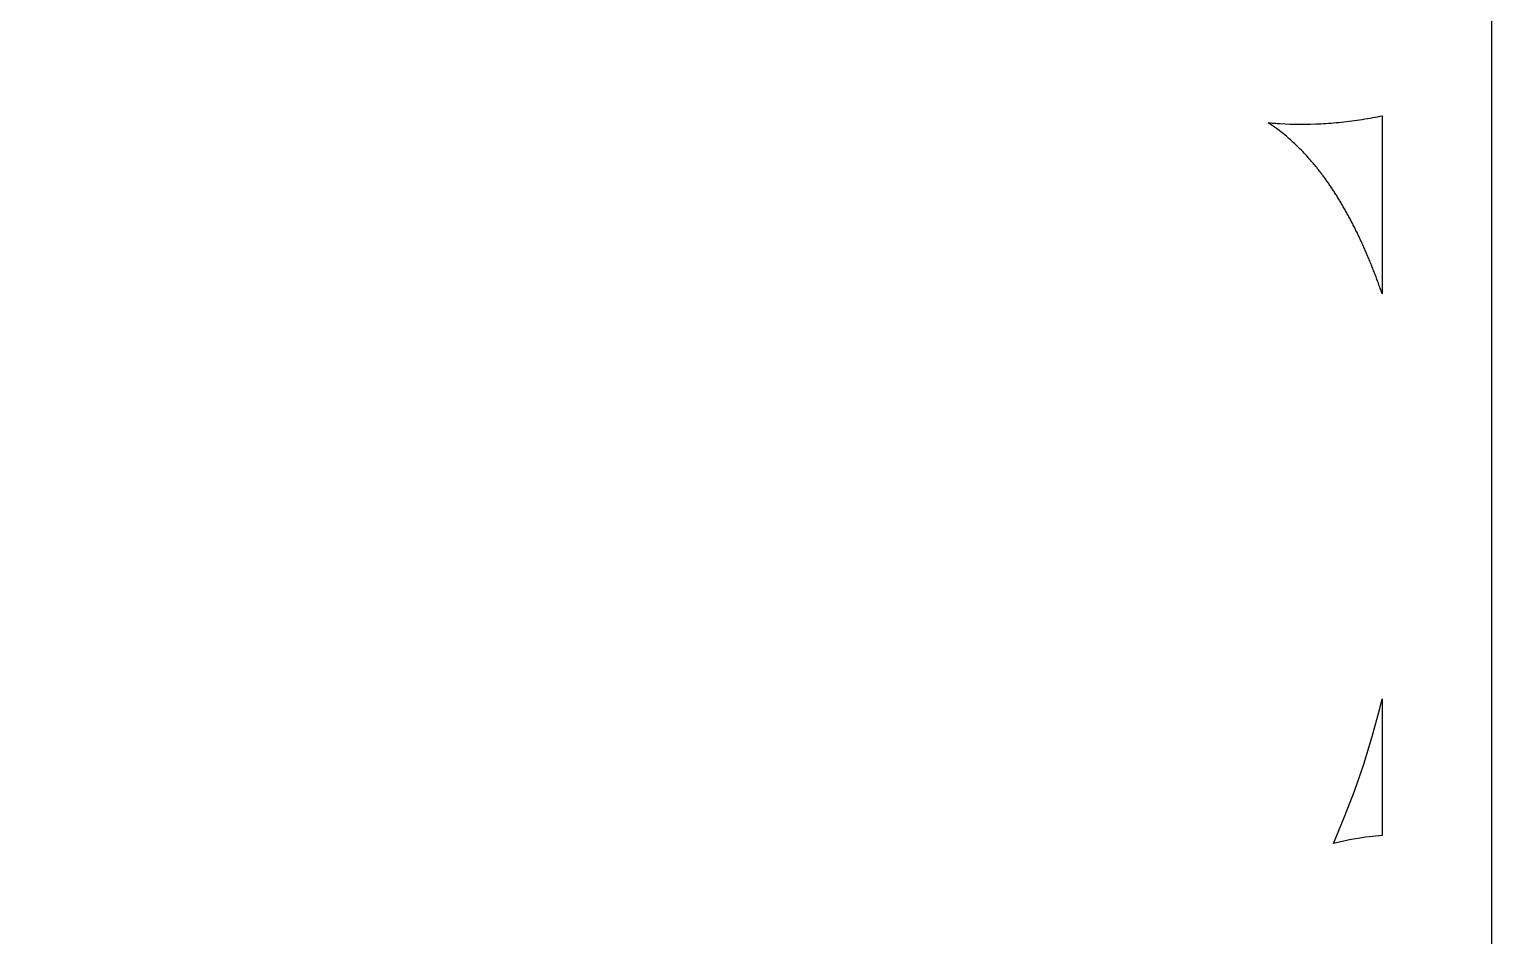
# Model space of a CAD drawing. Header units: centimetres. Extents: x -9.1 to 5.1, y -12.3 to 13.3.
# Drawn here: x 2.999 to 5.091, y 7.691 to 8.987 of the extents above; entities that cross this region are included whole.
import ezdxf

# ---------------------------------------------------------------- set-up
doc = ezdxf.new("R2010")
doc.units = ezdxf.units.CM
doc.header["$MEASUREMENT"] = 0
doc.layers.add('layer 1', color=7, linetype='Continuous')

msp = doc.modelspace()

# ---------------------------------------------------------------- linework, layer by layer
at = {"layer": 'layer 1', "color": 177}
for points, knots in [([(5.08841, 0.68839), (5.08841, 0.68839), (-9.09402, 0.68839), (-9.09402, 0.68839), (-9.09402, 0.68839), (-9.09402, 0.68839), (-9.09402, 13.34418), (-9.09402, 13.34418), (-9.09402, 13.34418), (-9.09402, 13.34418), (5.0911, 13.34418), (5.0911, 13.34418), (5.0911, 13.34418), (5.0911, 13.34418), (5.0911, 0.68839), (5.0911, 0.68839), (5.0911, 0.68839), (5.0911, 0.68839), (5.08841, 0.68839), (5.08841, 0.68839)], [0, 0, 0, 0, 0.1666667, 0.1666667, 0.1666667, 0.1666667, 0.3333333, 0.3333333, 0.3333333, 0.3333333, 0.5, 0.5, 0.5, 0.5, 0.6666667, 0.6666667, 0.6666667, 0.6666667, 1, 1, 1, 1]), ([(4.93436, 8.60838), (4.93436, 8.60838), (4.93436, 8.86314), (4.93436, 8.86314), (4.93436, 8.86314), (4.92982, 8.86222), (4.9253, 8.86137), (4.92076, 8.86055), (4.92076, 8.86055), (4.91578, 8.85965), (4.91081, 8.85881), (4.90582, 8.85802), (4.90582, 8.85802), (4.90083, 8.85725), (4.89583, 8.85653), (4.89082, 8.85588), (4.89082, 8.85588), (4.88582, 8.85523), (4.88082, 8.85465), (4.8758, 8.85412), (4.8758, 8.85412), (4.87094, 8.85362), (4.86608, 8.85317), (4.8612, 8.8528), (4.8612, 8.8528), (4.85633, 8.85242), (4.85145, 8.85211), (4.84658, 8.85186), (4.84658, 8.85186), (4.82712, 8.85086), (4.80761, 8.85092), (4.78815, 8.85205), (4.78815, 8.85205), (4.78528, 8.85221), (4.78244, 8.85241), (4.77957, 8.85262), (4.77957, 8.85262), (4.77671, 8.85283), (4.77386, 8.85307), (4.771, 8.85333), (4.771, 8.85333), (4.77302, 8.85203), (4.77504, 8.85068), (4.77702, 8.84932), (4.77702, 8.84932), (4.77902, 8.84795), (4.781, 8.84653), (4.78296, 8.84511), (4.78296, 8.84511), (4.78575, 8.84306), (4.78851, 8.84096), (4.79122, 8.83881), (4.79122, 8.83881), (4.79396, 8.83665), (4.79665, 8.83442), (4.7993, 8.83215), (4.7993, 8.83215), (4.80196, 8.82987), (4.80456, 8.82756), (4.80713, 8.8252), (4.80713, 8.8252), (4.80972, 8.82281), (4.81227, 8.82037), (4.81477, 8.8179), (4.81477, 8.8179), (4.81741, 8.8153), (4.81999, 8.81265), (4.82254, 8.80995), (4.82254, 8.80995), (4.82511, 8.80724), (4.82762, 8.80448), (4.83009, 8.80169), (4.83009, 8.80169), (4.83133, 8.80028), (4.83255, 8.79888), (4.83377, 8.79745), (4.83377, 8.79745), (4.83499, 8.79603), (4.8362, 8.79459), (4.83739, 8.79314), (4.83739, 8.79314), (4.83863, 8.79165), (4.83985, 8.79015), (4.84107, 8.78864), (4.84107, 8.78864), (4.84228, 8.78713), (4.84348, 8.7856), (4.84468, 8.78408), (4.84468, 8.78408), (4.84587, 8.78254), (4.84705, 8.78099), (4.84822, 8.77944), (4.84822, 8.77944), (4.84939, 8.77789), (4.85055, 8.77633), (4.8517, 8.77476), (4.8517, 8.77476), (4.85289, 8.77313), (4.85406, 8.77149), (4.85524, 8.76984), (4.85524, 8.76984), (4.8564, 8.76821), (4.85756, 8.76654), (4.85871, 8.76488), (4.85871, 8.76488), (4.85986, 8.76322), (4.861, 8.76154), (4.86211, 8.75986), (4.86211, 8.75986), (4.86325, 8.75817), (4.86436, 8.75648), (4.86546, 8.75478), (4.86546, 8.75478), (4.86661, 8.75302), (4.86775, 8.75125), (4.86886, 8.74947), (4.86886, 8.74947), (4.87, 8.74768), (4.87111, 8.7459), (4.87221, 8.7441), (4.87221, 8.7441), (4.87331, 8.7423), (4.8744, 8.7405), (4.87549, 8.73868), (4.87549, 8.73868), (4.87656, 8.73687), (4.87764, 8.73505), (4.87869, 8.73322), (4.87869, 8.73322), (4.8798, 8.73132), (4.88089, 8.72941), (4.88196, 8.72751), (4.88196, 8.72751), (4.88304, 8.72559), (4.88411, 8.72366), (4.88516, 8.72174), (4.88516, 8.72174), (4.88622, 8.71981), (4.88726, 8.71787), (4.8883, 8.71592), (4.8883, 8.71592), (4.88934, 8.71399), (4.89036, 8.71204), (4.89137, 8.71008), (4.89137, 8.71008), (4.89244, 8.70804), (4.89347, 8.706), (4.89451, 8.70395), (4.89451, 8.70395), (4.89553, 8.7019), (4.89656, 8.69985), (4.89757, 8.69779), (4.89757, 8.69779), (4.89858, 8.69573), (4.89958, 8.69366), (4.90057, 8.69159), (4.90057, 8.69159), (4.90156, 8.68951), (4.90255, 8.68743), (4.90352, 8.68534), (4.90352, 8.68534), (4.90452, 8.68318), (4.90552, 8.681), (4.90651, 8.67882), (4.90651, 8.67882), (4.9075, 8.67664), (4.90847, 8.67445), (4.90943, 8.67225), (4.90943, 8.67225), (4.91041, 8.67007), (4.91136, 8.66787), (4.91231, 8.66567), (4.91231, 8.66567), (4.91326, 8.66346), (4.91418, 8.66124), (4.91511, 8.65903), (4.91511, 8.65903), (4.91607, 8.65673), (4.91703, 8.65442), (4.91797, 8.65211), (4.91797, 8.65211), (4.91891, 8.64978), (4.91984, 8.64747), (4.92077, 8.64515), (4.92077, 8.64515), (4.92168, 8.64282), (4.92259, 8.64048), (4.92349, 8.63816), (4.92349, 8.63816), (4.92439, 8.63582), (4.92529, 8.63347), (4.92617, 8.63113), (4.92617, 8.63113), (4.92708, 8.6287), (4.92799, 8.62625), (4.92888, 8.6238), (4.92888, 8.6238), (4.92978, 8.62135), (4.93067, 8.6189), (4.93154, 8.61644), (4.93154, 8.61644), (4.93242, 8.61399), (4.93329, 8.61152), (4.93414, 8.60906), (4.93414, 8.60906), (4.93414, 8.60906), (4.93436, 8.60838), (4.93436, 8.60838)], [0, 0, 0, 0, 0.0188679, 0.0188679, 0.0188679, 0.0188679, 0.0377358, 0.0377358, 0.0377358, 0.0377358, 0.0566038, 0.0566038, 0.0566038, 0.0566038, 0.0754717, 0.0754717, 0.0754717, 0.0754717, 0.0943396, 0.0943396, 0.0943396, 0.0943396, 0.1132075, 0.1132075, 0.1132075, 0.1132075, 0.1320755, 0.1320755, 0.1320755, 0.1320755, 0.1509434, 0.1509434, 0.1509434, 0.1509434, 0.1698113, 0.1698113, 0.1698113, 0.1698113, 0.1886792, 0.1886792, 0.1886792, 0.1886792, 0.2075472, 0.2075472, 0.2075472, 0.2075472, 0.2264151, 0.2264151, 0.2264151, 0.2264151, 0.245283, 0.245283, 0.245283, 0.245283, 0.2641509, 0.2641509, 0.2641509, 0.2641509, 0.2830189, 0.2830189, 0.2830189, 0.2830189, 0.3018868, 0.3018868, 0.3018868, 0.3018868, 0.3207547, 0.3207547, 0.3207547, 0.3207547, 0.3396226, 0.3396226, 0.3396226, 0.3396226, 0.3584906, 0.3584906, 0.3584906, 0.3584906, 0.3773585, 0.3773585, 0.3773585, 0.3773585, 0.3962264, 0.3962264, 0.3962264, 0.3962264, 0.4150943, 0.4150943, 0.4150943, 0.4150943, 0.4339623, 0.4339623, 0.4339623, 0.4339623, 0.4528302, 0.4528302, 0.4528302, 0.4528302, 0.4716981, 0.4716981, 0.4716981, 0.4716981, 0.490566, 0.490566, 0.490566, 0.490566, 0.509434, 0.509434, 0.509434, 0.509434, 0.5283019, 0.5283019, 0.5283019, 0.5283019, 0.5471698, 0.5471698, 0.5471698, 0.5471698, 0.5660377, 0.5660377, 0.5660377, 0.5660377, 0.5849057, 0.5849057, 0.5849057, 0.5849057, 0.6037736, 0.6037736, 0.6037736, 0.6037736, 0.6226415, 0.6226415, 0.6226415, 0.6226415, 0.6415094, 0.6415094, 0.6415094, 0.6415094, 0.6603774, 0.6603774, 0.6603774, 0.6603774, 0.6792453, 0.6792453, 0.6792453, 0.6792453, 0.6981132, 0.6981132, 0.6981132, 0.6981132, 0.7169811, 0.7169811, 0.7169811, 0.7169811, 0.7358491, 0.7358491, 0.7358491, 0.7358491, 0.754717, 0.754717, 0.754717, 0.754717, 0.7735849, 0.7735849, 0.7735849, 0.7735849, 0.7924528, 0.7924528, 0.7924528, 0.7924528, 0.8113208, 0.8113208, 0.8113208, 0.8113208, 0.8301887, 0.8301887, 0.8301887, 0.8301887, 0.8490566, 0.8490566, 0.8490566, 0.8490566, 0.8679245, 0.8679245, 0.8679245, 0.8679245, 0.8867925, 0.8867925, 0.8867925, 0.8867925, 0.9056604, 0.9056604, 0.9056604, 0.9056604, 0.9245283, 0.9245283, 0.9245283, 0.9245283, 0.9433962, 0.9433962, 0.9433962, 0.9433962, 0.9622642, 0.9622642, 0.9622642, 0.9622642, 1, 1, 1, 1]), ([(4.93436, 7.83407), (4.93436, 7.83407), (4.93436, 8.02956), (4.93436, 8.02956), (4.93436, 8.02956), (4.93436, 8.02956), (4.93106, 8.01575), (4.93106, 8.01575), (4.93106, 8.01575), (4.93106, 8.01575), (4.92012, 7.97566), (4.92012, 7.97566), (4.92012, 7.97566), (4.92012, 7.97566), (4.90798, 7.93626), (4.90798, 7.93626), (4.90798, 7.93626), (4.90798, 7.93626), (4.89466, 7.89761), (4.89466, 7.89761), (4.89466, 7.89761), (4.89466, 7.89761), (4.88017, 7.85977), (4.88017, 7.85977), (4.88017, 7.85977), (4.88017, 7.85977), (4.86451, 7.82281), (4.86451, 7.82281), (4.86451, 7.82281), (4.86451, 7.82281), (4.88767, 7.82803), (4.88767, 7.82803), (4.88767, 7.82803), (4.88767, 7.82803), (4.91087, 7.83178), (4.91087, 7.83178), (4.91087, 7.83178), (4.91087, 7.83178), (4.93411, 7.83406), (4.93411, 7.83406), (4.93411, 7.83406), (4.93411, 7.83406), (4.93436, 7.83407), (4.93436, 7.83407)], [0, 0, 0, 0, 0.0833333, 0.0833333, 0.0833333, 0.0833333, 0.1666667, 0.1666667, 0.1666667, 0.1666667, 0.25, 0.25, 0.25, 0.25, 0.3333333, 0.3333333, 0.3333333, 0.3333333, 0.4166667, 0.4166667, 0.4166667, 0.4166667, 0.5, 0.5, 0.5, 0.5, 0.5833333, 0.5833333, 0.5833333, 0.5833333, 0.6666667, 0.6666667, 0.6666667, 0.6666667, 0.75, 0.75, 0.75, 0.75, 0.8333333, 0.8333333, 0.8333333, 0.8333333, 1, 1, 1, 1])]:
    msp.add_open_spline(points, degree=3, knots=knots, dxfattribs=at)

doc.saveas('drawing.dxf')
